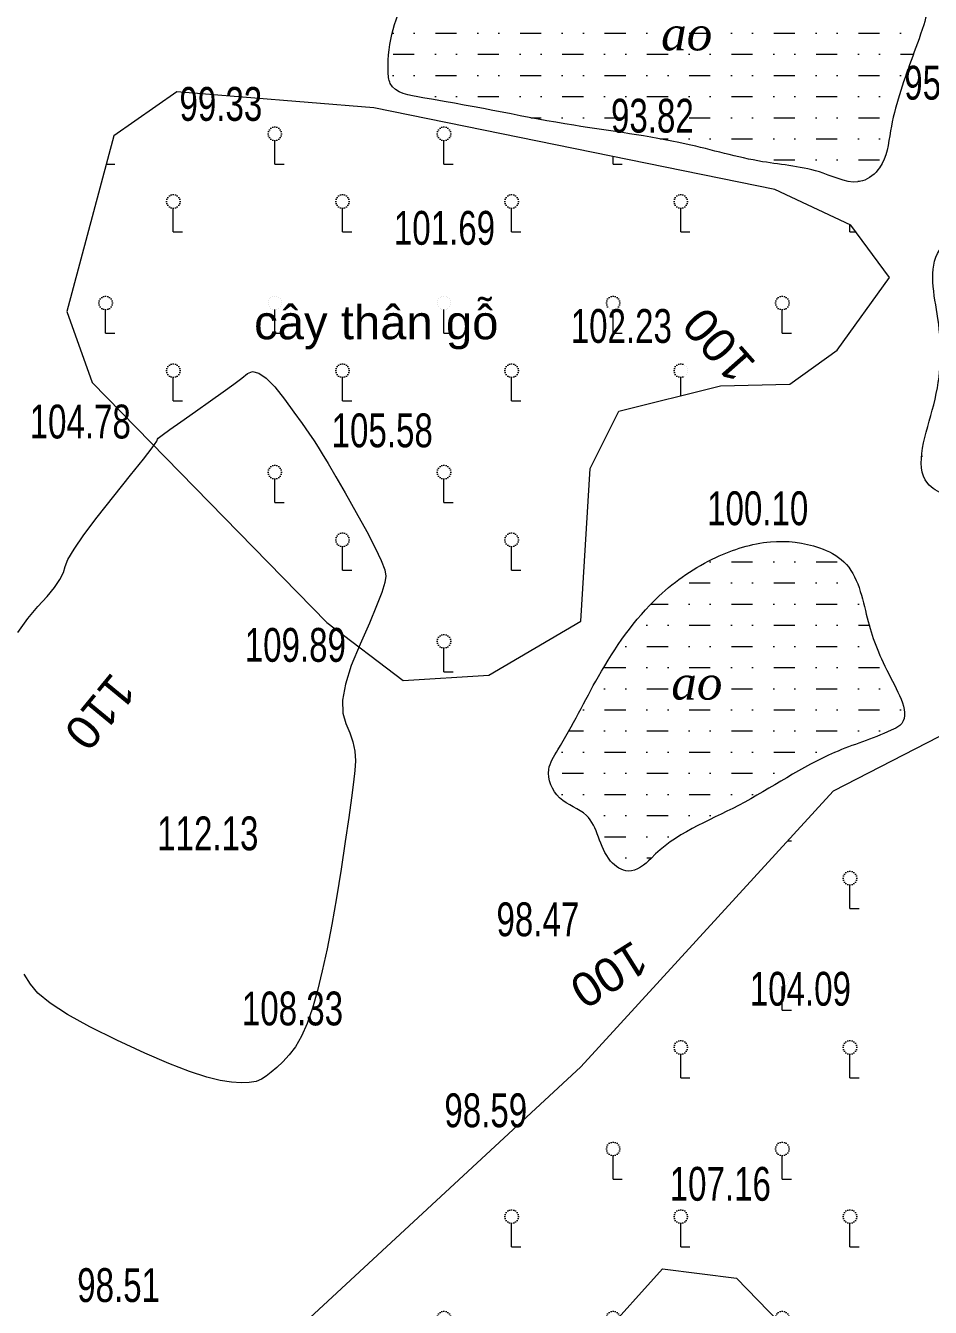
# Model space of a CAD drawing. Header units: metres. Extents: x 431006 to 434411, y 2469261 to 2473208.
# Drawn here: x 431936.6 to 432043.5, y 2472136.9 to 2472288.4 of the extents above; entities that cross this region are included whole.
import ezdxf
from ezdxf.enums import TextEntityAlignment as Align

# ---------------------------------------------------------------- set-up
doc = ezdxf.new("R2010")
doc.units = ezdxf.units.M
doc.header["$MEASUREMENT"] = 0
doc.linetypes.add('ACAD_ISO02W100', pattern=[15, 12, -3])
for name, color, linetype, lineweight in [('1', 8, 'Continuous', 18), ('CAO DO', 8, 'Continuous', 18), ('ghi chu-ks', 8, 'Continuous', 18), ('mat nuoc-ks', 8, 'DUONG_MEP_NUOC', 18), ('MH_DongMuc', 8, 'Continuous', 18), ('MH_DongMuc_Con', 8, 'Continuous', 18), ('ranh gioi thuc vat-ks', 8, 'RAO_T_VAT', 18), ('thuc vat-ks', 8, 'Continuous', 18)]:
    doc.layers.add(name, color=color, linetype=linetype, lineweight=lineweight)
doc.styles.add('AO', font='')
doc.styles.add('ks_ten cong trinh', font='')
doc.styles.get("Standard").update_dxf_attribs({"font": 'arial.ttf'})
doc.styles.get('AO').set_extended_font_data('.VnTime', italic=True)
doc.styles.get('ks_ten cong trinh').set_extended_font_data('.VnArial')
doc.linetypes.add('DUONG_MEP_NUOC', pattern='A,0.2,[130,ltypeshp.shx,S=0.15,R=0,X=0,Y=0.15],0.05,[130,ltypeshp.shx,S=0.15,R=0,X=0,Y=0.15],1', length=1.25)
doc.linetypes.add('RAO_T_VAT', pattern='A,0,[133,ltypeshp.shx,S=0.34,R=0,X=-0.17,Y=0],-2,[133,ltypeshp.shx,S=0.08,R=0,X=0,Y=0],-1.5,[133,ltypeshp.shx,S=0.08,R=0,X=0,Y=0],-1.5,[133,ltypeshp.shx,S=0.08,R=0,X=0,Y=0],-2', length=7)

msp = doc.modelspace()

# ---------------------------------------------------------------- hatches: boundary and pattern name
at = {"layer": 'mat nuoc-ks', "linetype": 'ACAD_ISO02W100'}
h = msp.add_hatch(dxfattribs=at)
h.set_pattern_fill('MUDST', color=9, scale=10, style=0)
edge = h.paths.add_edge_path()
edge.add_spline(control_points=[(432064.01, 2472266.14), (432060.58, 2472265.92), (432055.06, 2472265.75), (432048.32, 2472264.9), (432042.8, 2472261.2), (432045.02, 2472252.59), (432044.75, 2472244.5), (432040.65, 2472234.1), (432049.84, 2472231.52), (432055.85, 2472226.37), (432063.63, 2472223.46), (432071.24, 2472223.74), (432076.1, 2472230.34), (432081.31, 2472237.78), (432083.46, 2472246.22), (432085.01, 2472252.56), (432083.41, 2472257.09), (432080.85, 2472260.88), (432076.75, 2472264.01), (432071.01, 2472266.17), (432066.6, 2472266.3), (432064.01, 2472266.14)], knot_values=[0, 0, 0, 0, 10.329094, 16.544336, 20.375991, 28.455487, 38.672663, 47.994912, 53.241343, 63.179579, 72.613432, 77.398827, 84.729197, 95.24753, 105.020083, 110.67049, 114.239194, 119.042968, 124.255603, 129.426474, 137.221422, 137.221422, 137.221422, 137.221422], degree=3, periodic=0)
edge = h.paths.add_edge_path()
edge.add_spline(control_points=[(432010.49, 2472189.94), (432013.27, 2472192.86), (432021.41, 2472195.86), (432030.3, 2472202.21), (432036.97, 2472204.15), (432041.64, 2472206.38), (432037.91, 2472212.61), (432035.94, 2472217.99), (432034.76, 2472224.63), (432029.66, 2472227.19), (432024.29, 2472227.77), (432017.55, 2472225.64), (432010.1, 2472220.52), (432004.31, 2472212.07), (432000.89, 2472204.91), (431997.84, 2472200.23), (431999.35, 2472196.54), (432004.19, 2472195.25), (432004.33, 2472190.32), (432008.01, 2472187.77), (432009.78, 2472189.2), (432010.49, 2472189.94)], knot_values=[0, 0, 0, 0, 12.116268, 25.071652, 32.257492, 33.43019, 39.652805, 46.761706, 53.946596, 57.240849, 63.108756, 69.803069, 77.962356, 89.847407, 99.763308, 102.319189, 105.897337, 109.683878, 115.797832, 118.205078, 121.287279, 121.287279, 121.287279, 121.287279], degree=3, periodic=0)
edge = h.paths.add_edge_path()
edge.add_spline(control_points=[(432001.44, 2472299.26), (431999.19, 2472298.27), (431993.56, 2472296.08), (431984.77, 2472297.57), (431980.57, 2472290.42), (431979.13, 2472285.98), (431979.6, 2472280.48), (431989.25, 2472279), (431999.46, 2472276.65), (432013.37, 2472275), (432023.03, 2472272.1), (432029.95, 2472271.67), (432034.91, 2472269.13), (432038.32, 2472271.97), (432038.82, 2472277.4), (432040.75, 2472283.05), (432042.6, 2472287.85), (432043.61, 2472291.5), (432039.99, 2472294.18), (432034.26, 2472294.42), (432029.79, 2472298.34), (432026.57, 2472302.05), (432019.69, 2472303.25), (432011.4, 2472301.2), (432004.08, 2472300.43), (432001.44, 2472299.26)], knot_values=[0, 0, 0, 0, 7.362912, 18.537753, 21.446843, 31.158698, 32.679083, 36.881958, 55.040563, 68.473681, 77.772731, 85.073743, 89.791763, 92.346712, 96.900686, 105.546547, 110.03734, 113.044345, 115.442144, 122.061269, 129.945824, 132.296203, 136.567674, 149.549126, 158.19916, 158.19916, 158.19916, 158.19916], degree=3, periodic=0)
h.paths.add_polyline_path([(432010.6, 2472282.96), (432018.55, 2472282.96), (432018.55, 2472291.79), (432010.6, 2472291.79)], flags=24)
h.paths.add_polyline_path([(432055.82, 2472244.98), (432063.77, 2472244.98), (432063.77, 2472253.82), (432055.82, 2472253.82)], flags=24)
h.paths.add_polyline_path([(432011.8, 2472206.21), (432019.75, 2472206.21), (432019.75, 2472215.04), (432011.8, 2472215.04)], flags=24)
at = {"layer": 'thuc vat-ks'}
h = msp.add_hatch(dxfattribs=at)
h.set_pattern_fill('217B', color=9, scale=20, style=0, pattern_type=2)
h.set_pattern_definition([(0, (14.8, 7.6), (0, 20), [0, -20]), (0, (14.76, 7.848), (0, 20), [0, -20]), (0, (14.648, 8.07), (0, 20), [0, -20]), (0, (14.47, 8.248), (0, 20), [0, -20]), (0, (14.248, 8.36), (0, 20), [0, -20]), (0, (14, 8.4), (0, 20), [0, -20]), (0, (13.752, 8.36), (0, 20), [0, -20]), (0, (13.53, 8.248), (0, 20), [0, -20]), (0, (13.352, 8.07), (0, 20), [0, -20]), (0, (13.24, 7.848), (0, 20), [0, -20]), (0, (13.2, 7.6), (0, 20), [0, -20]), (0, (13.24, 7.352), (0, 20), [0, -20]), (0, (13.352, 7.13), (0, 20), [0, -20]), (0, (13.53, 6.952), (0, 20), [0, -20]), (0, (13.752, 6.84), (0, 20), [0, -20]), (0, (14, 6.8), (0, 20), [0, -20]), (0, (14.248, 6.84), (0, 20), [0, -20]), (0, (14.47, 6.952), (0, 20), [0, -20]), (0, (14.648, 7.13), (0, 20), [0, -20]), (0, (14.76, 7.352), (0, 20), [0, -20]), (0, (6.76, 15.352), (0, 20), [0, -20]), (0, (6.648, 15.13), (0, 20), [0, -20]), (0, (6.47, 14.952), (0, 20), [0, -20]), (0, (6.248, 14.84), (0, 20), [0, -20]), (0, (6, 14.8), (0, 20), [0, -20]), (0, (5.752, 14.84), (0, 20), [0, -20]), (0, (5.53, 14.952), (0, 20), [0, -20]), (0, (5.352, 15.13), (0, 20), [0, -20]), (0, (5.24, 15.352), (0, 20), [0, -20]), (0, (5.2, 15.6), (0, 20), [0, -20]), (0, (5.24, 15.848), (0, 20), [0, -20]), (0, (5.352, 16.07), (0, 20), [0, -20]), (0, (5.53, 16.248), (0, 20), [0, -20]), (0, (5.752, 16.36), (0, 20), [0, -20]), (0, (6, 16.4), (0, 20), [0, -20]), (0, (6.248, 16.36), (0, 20), [0, -20]), (0, (6.47, 16.248), (0, 20), [0, -20]), (0, (6.648, 16.07), (0, 20), [0, -20]), (0, (6.76, 15.848), (0, 20), [0, -20]), (0, (6.8, 15.6), (0, 20), [0, -20]), (0, (14, 4), (0, 20), [1.086, -18.914]), (0, (6, 12), (0, 20), [1.086, -18.914]), (90, (14, 4), (-20, 1e-15), [2.8, -17.2]), (90, (6, 12), (-20, 1e-15), [2.8, -17.2])])
h.paths.add_polyline_path([(432073.65, 2472219.3), (432032.01, 2472197.88), (432002.21, 2472165.29), (431960.52, 2472126.72), (431962.22, 2472111.71), (431986.6, 2472085.1), (431995.38, 2472088.5), (432002.47, 2472099.26), (432003.04, 2472115.39), (432004.46, 2472133.23), (432011.83, 2472141.44), (432020.61, 2472140.31), (432029.4, 2472131.25), (432034.22, 2472125.3), (432041.02, 2472125.02), (432060.58, 2472130.4), (432097.15, 2472140.87), (432125.27, 2472154.26), (432138.9, 2472182.35), (432145.7, 2472204.15), (432144.3, 2472218.41), (432133.81, 2472226.34), (432117.65, 2472234.27), (432101.78, 2472233.13)])
h.paths.add_polyline_path([(432025.12, 2472269), (431977.73, 2472278.66), (431954.41, 2472280.56), (431946.96, 2472275.34), (431941.41, 2472254.6), (431944.42, 2472246.21), (431972.17, 2472217.83), (431981.2, 2472210.99), (431991.32, 2472211.61), (432002.2, 2472217.98), (432003.3, 2472236.03), (432006.7, 2472242.82), (432018.7, 2472245.81), (432026.9, 2472246.01), (432032.5, 2472250.01), (432038.7, 2472258.6), (432034.1, 2472264.79)])

# ---------------------------------------------------------------- linework, layer by layer
at = {"layer": 'mat nuoc-ks', "color": 9, "lineweight": 0}
for points, start_tangent, end_tangent in [([(432001.44, 2472299.26), (431994.41, 2472297.08), (431983.45, 2472294.87), (431981.82, 2472292.46), (431979.41, 2472283.05), (431979.67, 2472281.55), (431983.51, 2472279.86), (432001.38, 2472276.6), (432014.63, 2472274.39), (432023.69, 2472272.3), (432030.86, 2472270.94), (432035.49, 2472270.02), (432037.51, 2472271.59), (432038.81, 2472275.95), (432041.24, 2472284.25), (432042.73, 2472288.48), (432043, 2472291.48), (432041.24, 2472293.11), (432034.91, 2472295.06), (432028.58, 2472299.76), (432026.89, 2472301.39), (432022.78, 2472302.56), (432009.87, 2472301.2), (432001.44, 2472299.26)], (-0.914834, -0.403829), (-0.914834, -0.403829)), ([(432064.01, 2472266.14), (432053.7, 2472265.51), (432047.63, 2472264.18), (432044.59, 2472261.84), (432044.41, 2472253.77), (432043.91, 2472243.56), (432043.2, 2472234.27), (432047.84, 2472231.83), (432056.37, 2472226.72), (432065.32, 2472223.74), (432070.08, 2472224.23), (432075.34, 2472229.34), (432080.88, 2472238.28), (432083.8, 2472247.61), (432084.51, 2472253.22), (432083.44, 2472256.62), (432080.74, 2472260.6), (432076.62, 2472263.79), (432071.79, 2472265.63), (432064.01, 2472266.14)], (-0.997969, -0.063701), (-0.997969, -0.063701)), ([(432010.49, 2472189.94), (432020.85, 2472196.21), (432032.2, 2472202.46), (432038.89, 2472205.08), (432039.91, 2472205.66), (432038.6, 2472211.74), (432036.05, 2472218.38), (432033.29, 2472225.01), (432030.43, 2472226.65), (432024.61, 2472227.36), (432018.17, 2472225.52), (432011.42, 2472220.93), (432004.27, 2472211.44), (431999.47, 2472202.76), (431998.4, 2472200.44), (431999.68, 2472197.1), (432002.85, 2472195.03), (432005.72, 2472189.63), (432007.8, 2472188.43), (432010.49, 2472189.94)], (0.690073, 0.72374), (0.690073, 0.72374))]:
    msp.add_spline(points, degree=3, dxfattribs=dict(at, start_tangent=start_tangent, end_tangent=end_tangent))
at = {"layer": 'MH_DongMuc_Con', "color": 9, "lineweight": 0, "elevation": 106}
for points in [[(431935.63, 2472216.64), (431936.81, 2472218.3), (431938, 2472219.7), (431939.09, 2472220.9), (431939.96, 2472221.98), (431940.61, 2472222.92), (431941.03, 2472223.74), (431941.24, 2472224.43), (431941.54, 2472225.26), (431942.27, 2472226.51), (431943.42, 2472228.18), (431944.99, 2472230.27), (431946.99, 2472232.78), (431948.96, 2472235.23), (431950.47, 2472237.12), (431951.5, 2472238.46), (431952.06, 2472239.26), (431952.16, 2472239.5), (431952.22, 2472239.6), (431952.7, 2472239.98), (431953.59, 2472240.63), (431954.9, 2472241.56), (431956.62, 2472242.77), (431958.41, 2472244.03), (431959.92, 2472245.1), (431961.15, 2472246), (431962.1, 2472246.72), (431962.78, 2472247.26), (431963.38, 2472247.5)], [(431963.38, 2472247.5), (431964.12, 2472247.32), (431964.99, 2472246.71), (431966, 2472245.69), (431967.14, 2472244.24), (431968.28, 2472242.69), (431969.24, 2472241.34), (431970.04, 2472240.21), (431970.67, 2472239.29), (431971.13, 2472238.57), (431971.62, 2472237.78), (431972.31, 2472236.61), (431973.21, 2472235.06), (431974.32, 2472233.15), (431975.63, 2472230.85), (431976.9, 2472228.57), (431977.89, 2472226.67), (431978.6, 2472225.16), (431979.02, 2472224.05), (431979.15, 2472223.32), (431979.03, 2472222.57), (431978.66, 2472221.39), (431978.05, 2472219.78), (431977.19, 2472217.74), (431976.09, 2472215.27), (431975.05, 2472212.74), (431974.36, 2472210.54), (431974.02, 2472208.66), (431974.04, 2472207.11), (431974.41, 2472205.88), (431974.89, 2472204.8), (431975.24, 2472203.71), (431975.46, 2472202.6), (431975.54, 2472201.48), (431975.49, 2472200.35), (431975.33, 2472198.96), (431975.09, 2472197.1), (431974.76, 2472194.77), (431974.34, 2472191.95), (431973.84, 2472188.66), (431973.3, 2472185.26), (431972.75, 2472182.13), (431972.19, 2472179.26), (431971.62, 2472176.65), (431971.05, 2472174.31), (431970.45, 2472172.24), (431969.82, 2472170.44), (431969.15, 2472168.92), (431968.44, 2472167.67), (431967.69, 2472166.7), (431966.95, 2472165.91), (431966.26, 2472165.23), (431965.6, 2472164.66), (431964.99, 2472164.19), (431964.42, 2472163.83), (431963.79, 2472163.58), (431962.99, 2472163.43), (431962.02, 2472163.4), (431960.88, 2472163.48), (431959.57, 2472163.68), (431957.97, 2472164.07), (431955.94, 2472164.74), (431953.5, 2472165.69), (431950.63, 2472166.92), (431947.34, 2472168.44), (431944.13, 2472170.03), (431941.51, 2472171.48), (431939.47, 2472172.81), (431938.01, 2472174), (431937.14, 2472175.06), (431936.36, 2472176.26)]]:
    msp.add_lwpolyline(points, dxfattribs=at)
at = {"layer": 'ranh gioi thuc vat-ks', "color": 9, "lineweight": 0, "ltscale": 3}
for points in [[(432025.12, 2472269), (431977.73, 2472278.66), (431954.41, 2472280.56), (431946.96, 2472275.34), (431941.41, 2472254.6), (431944.42, 2472246.21), (431972.17, 2472217.83), (431981.2, 2472210.99), (431991.32, 2472211.61), (432002.2, 2472217.98), (432003.3, 2472236.03), (432006.7, 2472242.82), (432018.7, 2472245.81), (432026.9, 2472246.01), (432032.5, 2472250.01), (432038.7, 2472258.6), (432034.1, 2472264.79)], [(432073.65, 2472219.3), (432032.01, 2472197.88), (432002.21, 2472165.29), (431960.52, 2472126.72), (431962.22, 2472111.71), (431986.6, 2472085.1), (431995.38, 2472088.5), (432002.47, 2472099.26), (432003.04, 2472115.39), (432004.46, 2472133.23), (432011.83, 2472141.44), (432020.61, 2472140.31), (432029.4, 2472131.25), (432034.22, 2472125.3), (432041.02, 2472125.02), (432060.58, 2472130.4), (432097.15, 2472140.87), (432125.27, 2472154.26), (432138.9, 2472182.35), (432145.7, 2472204.15), (432144.3, 2472218.41), (432133.81, 2472226.34), (432117.65, 2472234.27), (432101.78, 2472233.13)]]:
    msp.add_lwpolyline(points, close=True, dxfattribs=at)

# ---------------------------------------------------------------- texts
at = {"layer": '1', "color": 9, "linetype": 'Continuous', "style": 'ks_ten cong trinh'}
msp.add_text('c©y th©n gç', height=4, dxfattribs=at).set_placement((431978.01, 2472251.31), align=Align.CENTER)
at = {"layer": 'CAO DO', "color": 9, "lineweight": 0, "width": 0.7}
for s, p in [('95.38', (432040.43, 2472279.64, 95.38)), ('99.33', (431954.74, 2472277.13, 99.33)), ('93.82', (432005.76, 2472275.74, 93.82)), ('101.69', (431980.09, 2472262.48, 101.69)), ('102.23', (432001, 2472250.88, 102.23)), ('104.78', (431937.03, 2472239.58, 104.78)), ('105.58', (431972.73, 2472238.54, 105.58)), ('100.10', (432017.12, 2472229.33, 100.1)), ('109.89', (431962.46, 2472213.18, 109.89)), ('112.13', (431952.11, 2472190.9, 112.13)), ('98.47', (431992.22, 2472180.74, 98.47)), ('104.09', (432022.17, 2472172.53, 104.09)), ('108.33', (431962.12, 2472170.2, 108.33)), ('98.59', (431986.06, 2472158.16, 98.59)), ('107.16', (432012.7, 2472149.47, 107.16)), ('98.51', (431942.65, 2472137.5, 98.51))]:
    msp.add_text(s, height=4, dxfattribs=at).set_placement(p)
at = {"layer": 'ghi chu-ks', "color": 9, "char_height": 4, "width": 24.3841, "attachment_point": 1, "style": 'AO'}
for insert in [(432011.69, 2472289.46), (432012.89, 2472212.71)]:
    msp.add_mtext('ao', dxfattribs=dict(at, insert=insert))
at = {"layer": 'MH_DongMuc', "color": 9, "lineweight": 0}
for s, rotation, p in [('100', 131.3869, (432018.49, 2472250.61, 100)), ('110', 230.5991, (431945.37, 2472207.24, 110)), ('100', 212.14, (432005.54, 2472176.18, 100))]:
    msp.add_text(s, height=4, rotation=rotation, dxfattribs=at).set_placement(p, align=Align.MIDDLE)

doc.saveas('drawing.dxf')
